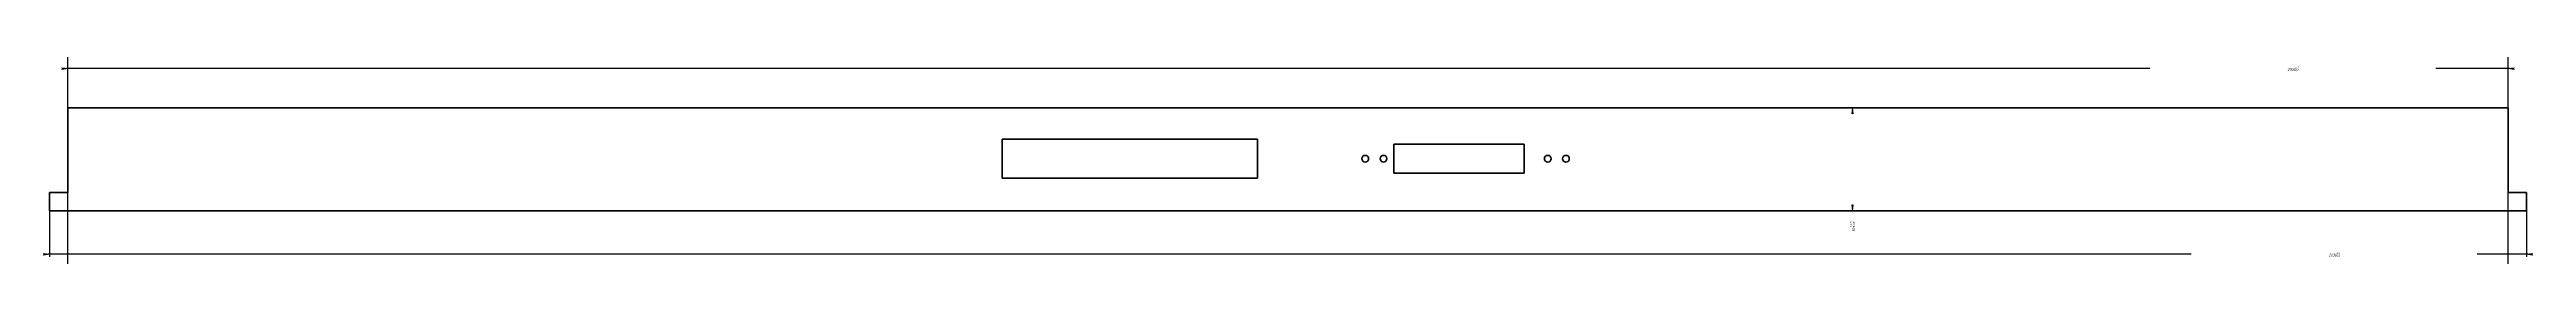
# Model space of a CAD drawing. Header units: millimetres. Extents: x -3 to 2033, y 119 to 278.
import ezdxf

# ---------------------------------------------------------------- set-up
doc = ezdxf.new("R2010")
doc.units = ezdxf.units.MM
for name, pattern in [('K5LT32768', [0]), ('K5LT32774', [0]), ('K5LT32793', [0]), ('K5LT32794', [0]), ('K5LT_BASIC', [0]), ('K5LT_THIN', [0])]:
    doc.linetypes.add(name, pattern=pattern)
doc.layers.add('Системный слой', color=7, linetype='Continuous')
doc.styles.add('KDIMTEXTSTYLE', font='GOST_AU.SHX', dxfattribs={"width": 0.96, "oblique": 15, "height": 5})
doc.dimstyles.new('KDIMSTYLE (1.00)', dxfattribs={"dimtxt": 5, "dimasz": 1, "dimexe": 2, "dimexo": 0, "dimgap": 1, "dimtad": 1, "dimtxsty": 'KDIMTEXTSTYLE', "dimsah": 1, "dimcen": 0, "dimdle": 1, "dimadec": 0, "dimazin": 0, "dimtfac": 0.667, "dimtmove": 0, "dimatfit": 3, "dimfxl": 1, "dimtvp": 1, "dimtolj": 1, "dimtzin": 0, "dimarcsym": 0})

# ---------------------------------------------------------------- blocks, each defined once
blk = doc.blocks.new('U0')
at = {"layer": 'Системный слой', "color": 150, "linetype": 'K5LT_BASIC', "lineweight": 60, "true_color": 0x0080ff}
for p, q in [((1208.890529110903, 212.3084297277685), (1101.890529110903, 212.3084297277685)), ((1101.890529110903, 212.3084297277685), (1101.890529110903, 188.3084297277685)), ((1208.890529110903, 188.3084297277685), (1208.890529110903, 212.3084297277685)), ((1101.890529110903, 188.3084297277685), (1208.890529110903, 188.3084297277685))]:
    blk.add_line(p, q, dxfattribs=at)
blk = doc.blocks.new('KDIMARROW_01')
blk.add_hatch(color=0).paths.add_polyline_path([(0, 0), (-5, 0.658262491226197), (-4.5, 6e-16), (-5, -0.6582624912261956)])
at = {"color": 0, "linetype": 'K5LT_THIN', "lineweight": 18}
for p, q in [((-4.5, 6e-16), (-5, 0.658262491226197)), ((-5, 0.658262491226197), (0, 0)), ((0, 0), (-5, -0.6582624912261956)), ((-5, -0.6582624912261956), (-4.5, 6e-16))]:
    blk.add_line(p, q, dxfattribs=at)
at = {"layer": 'Системный слой', "color": 0, "linetype": 'K5LT_THIN', "lineweight": 18}
blk.add_line((0, 0), (-1, 0), dxfattribs=at)

msp = doc.modelspace()

# ---------------------------------------------------------------- linework, layer by layer
at = {"color": 5, "linetype": 'K5LT32774', "lineweight": 60, "true_color": 0x0000ff}
for p, q in [((1497.713139701729, 157.3084297277685), (1301.420676565338, 157.3084297277685)), ((1795.30560283812, 157.3084297277685), (1497.713139701729, 157.3084297277685))]:
    msp.add_line(p, q, dxfattribs=at)
at = {"color": 5, "linetype": 'K5LT32768', "lineweight": 60, "true_color": 0x0000ff}
for points in [[(-3.109470889097364, 172.3084297277685), (11.89052911090264, 172.3084297277685), (11.89052911090289, 242.3084297277685)], [(2017.890529110903, 242.3084297277685), (2017.890529110903, 172.3084297277685), (2032.890529110903, 172.3084297277685), (2032.890529110903, 157.3084297277685), (1795.30560283812, 157.3084297277685)], [(-3.109470889097364, 172.3084297277685), (-3.109470889097378, 157.3084297277685), (1301.420676565338, 157.3084297277685)]]:
    msp.add_lwpolyline(points, dxfattribs=at)
at = {"color": 5, "linetype": 'K5LT32793', "lineweight": 60, "true_color": 0x0000ff}
for centre in [(1078.390529110903, 200.3084297277685), (1093.390529110903, 200.3084297277685), (1228.390529110903, 200.3084297277685), (1243.390529110903, 200.3084297277685)]:
    msp.add_circle(centre, 2.75, dxfattribs=at)
at = {"layer": 'Системный слой', "color": 5, "linetype": 'K5LT32794', "lineweight": 60, "true_color": 0x0000ff}
msp.add_line((11.8905291109029, 242.3084297277685), (2017.890529110903, 242.3084297277685), dxfattribs=at)
at = {"layer": 'Системный слой', "color": 150, "linetype": 'K5LT_BASIC', "lineweight": 60, "true_color": 0x0080ff}
for p, q in [((779.8905291109029, 184.3084297277686), (779.8905291109029, 216.3084297277686)), ((779.8905291109029, 216.3084297277686), (989.8905291109029, 216.3084297277686)), ((989.8905291109029, 216.3084297277686), (989.8905291109029, 184.3084297277686)), ((779.8905291109029, 184.3084297277686), (989.8905291109029, 184.3084297277686))]:
    msp.add_line(p, q, dxfattribs=at)
at = {"layer": 'Системный слой', "color": 232, "true_color": 0xc52b79}
for p in [(11.89052911090277, 207.3084297277685), (2017.890529110903, 207.3084297277685)]:
    msp.add_xline(p, (6.123233995736766e-17, 1), dxfattribs=at)

# ---------------------------------------------------------------- block references
at = {"layer": 'Системный слой'}
msp.add_blockref('U0', (0, 0), dxfattribs=at)

# ---------------------------------------------------------------- dimensions: what is measured, and where the dimension line sits
at = {"layer": 'Системный слой', "color": 7}
for base, p1, p2, location in [((11.89052911090301, 274.5880516520424), (2017.890529110903, 247.3084297277685), (11.89052911090291, 247.3084297277685), (1840.890529110903, 274.5880516520355)), ((-3.109470889097371, 121.4660302460468), (2032.890529110903, 164.8084297277685), (-3.109470889097371, 164.8084297277685), (1874.890529110903, 121.4660302460468))]:
    msp.add_linear_dim(base=base, p1=p1, p2=p2, location=location, dimstyle='KDIMSTYLE (1.00)', override={"dimexo": 0, "dimpost": '\\H2.5;\\W0.965;\\Q15;<>\\H0.65x;\\S2,2^ 2,2;\\H1.5x;', "dimblk1": 'KDIMARROW_01', "dimblk2": 'KDIMARROW_01', "dimse1": 0, "dimse2": 0, "dimclrt": 7, "dimtolj": 1}, dxfattribs=at).render()
msp.add_linear_dim(base=(1478.915282702665, 242.3084297277686), p1=(1497.713139701729, 157.3084297277685), p2=(2017.890529110903, 242.3084297277685), angle=90, location=(1478.915282702665, 144.3294719793554), dimstyle='KDIMSTYLE (1.00)', override={"dimexo": 0, "dimpost": '\\H2.5;\\W0.965;\\Q15;<>\\H0.65x;\\S0,435^ 0,435;\\H1.5x;', "dimblk1": 'KDIMARROW_01', "dimblk2": 'KDIMARROW_01', "dimse1": 0, "dimse2": 0, "dimclrt": 7, "dimtolj": 1}, dxfattribs=at).render()

doc.saveas('drawing.dxf')
